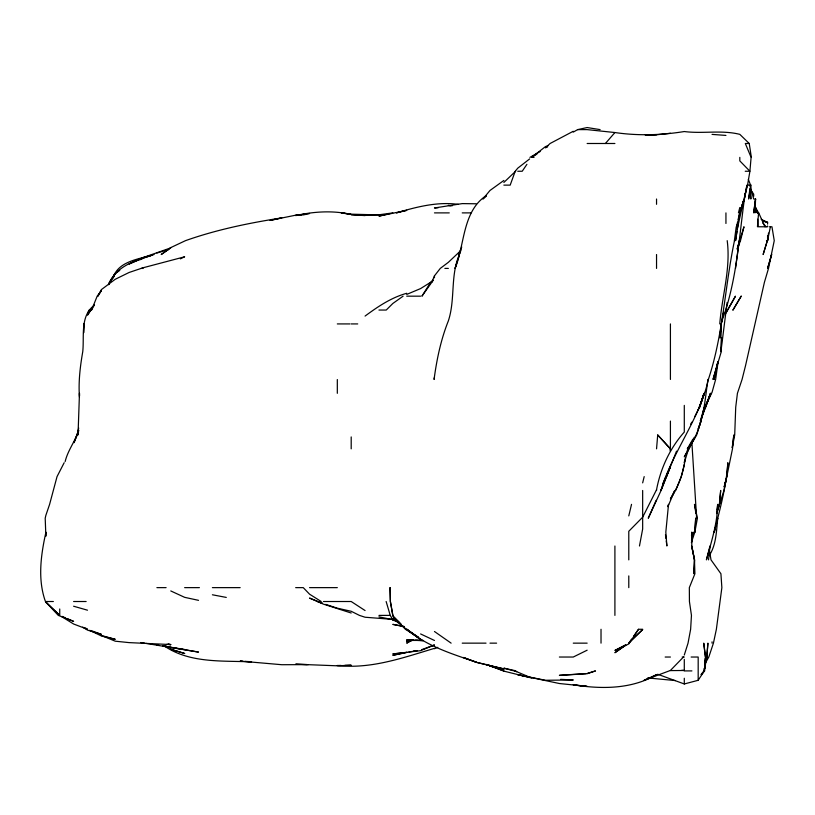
<?xml version="1.0" encoding="UTF-8"?>
<svg xmlns="http://www.w3.org/2000/svg" width="815" height="815" viewBox="0 0 815 815"><rect width="100%" height="100%" fill="white"/><g stroke="black" fill="none" stroke-linecap="round" stroke-linejoin="round"><path stroke-width="1.22" d="M691.874 442.535L696.652 518.238M720.776 330.238L720.643 337.807L721.122 323.922L720.878 326.448M691.517 535.903L691.721 532.114L691.823 545.999L694.472 559.874L694.91 573.75L689.337 587.635L689.429 601.511L691.456 615.396L690.631 629.272L688.033 643.147L684.294 655.026M727.123 302.477L720.908 351.683L721.509 337.807L721.275 351.683L713.033 379.444L717.883 362.094L714.093 379.444L717.75 362.094M737.147 226.774L737.351 224.247M738.512 221.721L735.578 240.649L736.913 231.399M757.451 226.774L758.592 212.888L754.924 206.378M656.544 448.841L657.715 434.966L670.419 448.841L657.715 434.966M744.502 197.75L744.829 193.96M719.431 504.353L720.684 490.477L719.411 504.353L716.64 513.613L723.954 490.477L732.481 448.841L733.836 434.966L732.216 447.578M720.643 328.975L719.818 337.807L721.448 323.922M708.561 559.874L709.967 545.999L706.422 559.874C711.434 541.7 717.343 523.352 717.73 504.353L716.701 510.139M701.379 674.525L704.588 670.908L705.973 657.033L704.547 668.382M701.053 674.525L703.936 670.908L704.201 668.382M704.598 664.602L705.26 658.296M744.39 199.013C738.736 240.252 736.556 282.387 721.601 321.609M735.507 268.41L739.154 240.649M707.94 379.444C705.474 395.988 704.517 413.246 698.18 428.863L700.982 421.08L696.672 434.966L689.256 447.771M767.893 238.112L767.577 240.629L766.477 240.649M768.209 235.596L768.525 233.07M749.892 188.917L748.618 199.013L751.135 185.127L747.314 185.127M734.397 240.649L736.23 226.774M685.313 458.091C683.459 472.578 678.6 486.779 670.419 498.923L674.759 490.477L667.923 506.675L668.524 504.353L665.824 532.114L666.894 545.999L666.263 540.946M718.056 362.094L715.641 379.444L712.055 392.321L705.362 406.135L710.863 393.319L700.309 421.08L710.405 393.319L705.637 407.205M737.239 229.086L744.014 199.013L739.816 212.888L737.127 226.774M719.767 323.922C721.978 296.079 730.861 268.706 727.204 240.649M78.566 431.492L78.026 434.966L79.473 393.319L79.554 395.846M684.682 460.404L684.294 462.716L688.563 448.841L684.294 456.869L689.174 448.841L694.278 437.278M691.568 542.525L693.28 532.114L691.487 540.213M639.469 545.999L642.658 529.006L642.658 490.477M721.642 322.771L723.017 314.672M734.478 240.649C724.769 286.788 723.343 334.384 708.367 379.444C699.637 419.328 672.457 451.53 660.924 490.477L676.532 451.153M704.659 668.595L706.85 657.033L707.909 643.147L706.778 657.033L705.535 660.496M434.466 377.355L434.069 379.444C436.728 359.486 440.884 339.6 448.352 320.896C455.493 299.278 450.135 275.531 459.436 254.525M732.278 447.68L734.702 434.966L735.721 407.205L737.422 393.319L742.068 379.444L745.552 365.568L764.419 282.285L768.504 268.41L774.25 240.649L771.958 226.774L770.613 226.774M45.844 532.582C40.893 555.056 37.5 579.333 45.436 601.511M78.678 428.018L77.181 434.966L74.053 442.586M736.526 226.774L737.555 222.149M738.064 219.826L739.337 214.05M767.373 240.649L763.125 254.525L767.577 239.814M628.783 515.895L631.533 504.353M722.498 316.984L723.608 312.359M642.658 482.877L644.186 476.602M684.294 464.509L681.32 476.602L675.594 490.477M738.431 212.888L739.816 207.519M725.941 480.045L725.034 483.519L726.827 476.602L727.826 462.716C726.44 486.29 719.879 509.253 714.276 532.114L717.76 518.238C716.405 530.901 716.365 544.614 709.223 555.667M628.783 559.874L628.783 531.288L642.658 517.209L656.544 489.723C660.619 468.279 669.818 448.433 684.294 432.052L684.294 405.391M724.24 486.85L725.941 480.799L724.097 486.85M701.318 417.616L704.313 407.205C700.859 421.946 697.63 437.085 687.3 448.841L692.842 439.234M738.105 246.436L739.816 240.649L737.809 246.436M703.528 394.48L699.627 407.205L704.14 393.319L699.494 407.205L694.788 416.638M459.079 255.686L455.086 268.41C464.856 244.296 462.411 211.543 486.117 195.692M739.816 212.155L744.177 199.013L739.837 212.888L744.421 199.013L746.968 185.127L744.411 197.851L747.549 185.127L749.902 171.252L751.104 157.376L745.318 143.491L749.23 143.491L751.369 157.376M691.375 542.525L694.849 532.114L697.395 518.238L694.492 504.353L695.928 513.613M108.64 284.598C113.927 269.877 129.065 262.603 143.002 258.172L139.803 259.72L143.002 258.192M78.749 430.33C75.255 441.2 67.818 450.318 65.149 461.565M737.127 248.911L743.983 226.774L740.489 240.649L737.3 249.044M699.525 407.205L704.282 393.319L698.18 409.986M459.833 253.383L461.035 249.961M108.802 284.598L109.617 282.285L108.487 284.425M78.586 430.33L74.022 442.586M656.167 500.318L648.261 518.238L661.067 490.477L670.419 466.801L666.395 475.512M113.122 277.803C118.175 260.892 139.66 259.089 154.055 254.525M666.487 476.602L670.419 466.425M529.648 158.915L517.749 168.185L515.223 171.252L510.18 185.127L503.864 185.127M91.586 310.046L97.179 296.171L101.366 290.619L97.912 296.171L101.366 289.62L115.241 279.27L129.127 272.465L143.002 267.789L184.638 256.796L180.37 258.854M705.617 661.658L707.532 657.033L705.484 661.301M432.938 280.126L430.636 282.285L421.946 296.171L431.797 282.285L434.466 275.837L440.273 268.41L448.352 262.328L459.823 251.499M113.336 277.772L115.241 273.249L110.025 282.285L115.241 273.626L119.764 270.386M662.921 483.54L665.886 476.602M461.759 246.986L458.438 254.525L460.332 251.876M689.154 447.68L691.232 443.054M64.171 462.716L57.04 476.602L49.603 504.353L45.844 515.386L45.202 518.238L45.844 535.74M725.941 313.133L735.476 296.171L725.941 312.766M705.189 663.441L708.806 657.033L713.431 643.147L716.375 629.272L721.866 587.635L720.918 573.75L711.016 559.874L709.437 550.624M690.631 424.187L691.894 422.119M642.658 629.272L638.532 629.272L628.783 643.952L614.907 650.441L625.574 644.828M657.695 674.25L684.294 683.968L698.18 680.291L704.323 670.908L705.515 657.033L703.742 643.147L705.393 657.033M109.424 282.285L115.241 273.677M526.918 164.314L522.211 171.252L517.749 171.252M631.564 639.184L628.783 643.147L642.658 629.516L630.515 641.14M633.663 636.209L638.532 629.272M431.797 282.285L433.132 280.482M687.188 450.777L688.634 448.841M94.387 305.085L87.49 315.11L90.679 310.046L92.625 308.406M605.413 143.491L614.907 132.539C637.951 135.911 661.342 135.249 684.294 131.541C702.825 133.945 721.642 129.779 739.816 134.353L749.23 143.491M683.469 657.033L670.419 670.45L643.819 680.403M503.864 182.448L515.61 171.252M94.448 305.156C79.829 315.772 84.414 336.147 82.753 351.683C80.145 366.679 78.322 381.878 79.452 397.109M529.923 157.376L540.172 151.498M486.443 196.018L482.908 199.013L489.988 190.476L503.864 180.451M534.059 157.376L531.625 157.376L545.51 146.578L547.884 145.804M624.147 646.101L614.907 652.723L625.808 645.205M403.109 296.171L392.83 303.475L386.239 310.046L378.955 310.046M365.069 316.077C377.844 306.634 391.2 297.607 406.716 293.288M411.667 639.928L406.716 643.147L412.054 640.274M430.636 282.285L420.591 288.581L406.716 294.409M531.625 157.376L536.963 154.066M573.261 132.112L577.641 129.616L587.146 127.548L600.115 129.616M573.261 131.266L550.105 143.491L545.51 147.81L547.619 146.853M587.146 650.197L573.261 657.033L559.385 657.033M644.971 679.812L656.544 674.677C631.391 689.388 601.215 689.256 573.261 684.794L587.146 686.383L559.385 683.52L517.749 674.728L545.51 680.27L573.261 679.975L560.649 679.343M410.179 640.172L406.716 641.67L413.653 640.101M434.466 648.74L437.777 647.344M143.002 258.172L129.127 263.978L143.002 257.611L170.763 247.882L161.207 254.525L170.763 247.597L185.494 240.649C216.698 229.626 249.156 222.964 281.796 217.88L270.234 220.396M421.752 649.636L434.466 644.94L420.591 650.676L392.83 653.936L406.716 652.479L392.83 655.291L406.716 652.326M144.112 257.825L151.845 255.258M144.112 257.805L151.845 255.258M156.888 253.047L168.45 249.533M587.146 673.445L595.5 670.908L587.146 673.74L559.385 675.34L585.883 673.577M434.466 648.353C402.814 657.817 371.008 669.278 337.318 665.519L341.098 665.437M270.234 220.345L295.672 215.191L305.768 214.406L303.251 214.702M415.966 650.869L413.653 651.266L417.117 650.706L409.028 651.959M409.028 640.121L406.716 640.437L423.117 640.447M656.544 134.76L645.185 134.883L656.544 134.791L670.419 133.253M300.725 214.946L295.672 215.415L309.557 213.479L295.672 215.557C313.907 211.533 332.877 210.27 351.194 214.477L341.24 212.888L351.194 214.172L378.955 214.905M438.256 207.713L434.466 207.988L462.227 203.607L476.113 203.781M344.888 665.356L351.194 665.213L337.318 665.814L295.672 664.184L307.031 664.541M308.294 664.633L281.796 664.714L240.16 661.087L242.687 661.23M670.419 670.592L684.294 670.49L681.778 670.297M577.641 129.616L587.146 129.616L614.907 132.539M587.146 143.491L614.907 143.491M745.226 171.252L749.902 171.252L739.816 160.891L739.816 157.376M753.692 199.013L750.207 186.289M754.741 199.013L755.576 199.013L754.975 212.888L754.547 209.465M434.466 212.888L449.269 212.888M462.227 212.888L471.08 212.888M769.309 226.774L770.389 226.774L767.577 240.629L767.577 235.545M141.127 268.41L143.002 268.41L143.002 267.789M444.868 268.41L448.352 268.41M406.716 296.171L420.591 296.171M337.318 323.922L349.941 323.922M351.194 323.922L357.724 323.922M156.888 587.635L166.107 587.635M184.638 587.635L199.41 587.635M212.399 587.635L240.16 587.635M295.672 587.635L303.262 587.635L309.557 594.186L321.232 601.511M309.557 587.635L337.318 587.635M45.844 601.511L53.362 601.511M73.605 601.511L86.135 601.511M323.433 601.511L351.194 601.511L365.069 610.547M378.955 615.396L390.242 615.396L392.83 619.685L398.616 622.161M462.227 643.147L486.025 643.147M489.988 643.147L496.6 643.147M573.261 643.147L587.146 643.147M665.172 657.033L670.419 657.033M682.175 657.033L684.294 657.033M691.13 657.033L698.18 657.033L698.18 680.291M691.915 670.908L684.294 670.908L684.294 659.376M703.936 670.908L704.588 670.908M251.519 661.861C222.037 660.578 189.793 663.43 164.243 645.928M423.117 640.682L406.716 639.897L413.022 640.101M415.548 640.183L423.117 640.549M392.83 619.39L365.069 617.23L359.446 615.396L351.194 611.281L337.318 608.184L325.745 604.373M245.203 661.383L251.519 661.739M675.462 680.576L647.711 677.927M365.069 215.608L351.194 214.661L365.069 215.405L378.955 214.793L392.83 212.888L378.955 216.118L406.716 210.372L396.385 212.888C416.394 206.969 437.451 201.448 458.448 204.392M712.055 134.393L725.941 135.422M168.236 644.308L170.763 644.563L129.127 642.617L115.241 641.191L101.366 635.456L115.241 639.306L101.366 635.945L89.619 630.301M166.973 644.237L170.763 644.645L168.522 644.217M452.131 205.838L448.352 205.4L450.664 205.716M144.846 643.147L140.689 642.546M184.638 649.484L162.664 645.959L198.524 652.082L146.048 643.402M404.403 626.562L392.83 624.382L404.403 626.654M212.399 594.777L226.285 597.426M476.113 662.259L503.864 668.901L476.113 662.259L463.389 657.471L476.113 662.106C451.877 653.956 426.571 646 406.716 629.272L418.604 637.361M378.955 616.853L392.83 619.685M198.524 600.339L184.638 597.334L170.763 590.936M392.83 620.225L398.616 621.601M515.06 670.633L503.864 668.168L516.72 671.621L514.846 670.908L531.625 678.009L503.864 671.122L486.514 664.459L503.864 670.908M489.988 666.079L503.864 669.675L489.988 665.784M73.605 606.228L87.49 610.191M762.952 220.753L767.577 222.138L767.577 224.094M351.194 613.012L323.433 604.149L309.557 598.078L322.414 603.263L317.33 601.511M762.952 221.048L767.577 222.597L761.169 219.204M164.976 645.989L170.763 648.017L165.323 645.806M90.954 630.535L101.366 634.335L87.49 630.117L82.692 627.092M62.042 616.385L65.506 617.882M67.828 618.88L73.605 621.376L58.303 615.396L45.844 602.061L59.729 615.396L45.844 602.346M420.591 633.938L434.466 640.468M396.039 620.195L392.83 618.554L406.461 629.272M418.452 637.401L405.391 629.272L392.83 615.967L401.011 623.954M451.123 643.147L434.466 631.503M61.858 616.721L73.605 624.015L87.49 629.272L85.351 627.927M762.809 223.066L766.131 226.774M750.207 189.141L753.692 194.164L753.692 196.344M764.949 226.774L758.724 212.888L757.42 212.888L755.098 207.458M748.333 179.351L750.574 185.127M386.137 601.511L390.242 615.396M665.468 534.64L665.937 538.43M757.593 219.204L758.215 226.774L767.577 226.774L767.577 225.969M670.236 448.841L670.419 451.245L670.419 421.08M750.187 188.917L750.87 199.013L750.381 185.127M725.941 212.888L725.941 223.473M712.055 641.853L712.055 643.147M684.294 678.253L684.294 683.968M670.419 323.922L670.419 379.444M656.544 199.013L656.544 204.3M656.544 254.525L656.544 268.41M656.544 489.723L656.544 490.477M628.783 575.91L628.783 587.635M614.907 545.999L614.907 615.396M601.022 629.272L601.022 643.147M434.466 275.837L434.466 277.732M351.194 436.932L351.194 448.841M337.318 379.546L337.318 393.319M59.729 608.978L59.729 614.663M45.844 532.114L45.844 536.239M83.741 323.922L83.639 332.754L83.853 323.922M694.472 559.874L693.86 573.75L694.563 559.874L691.66 545.999L694.472 559.874M695.674 518.238L694.849 532.114L695.674 518.238M755.546 199.013L753.692 212.888L755.576 199.013M771.652 254.525L767.577 268.41L771.662 254.525M89.263 310.046L87.928 313.052L89.324 310.046M741.181 296.171L732.96 310.046L741.181 296.171M159.2 645.439L156.888 645.093L159.2 645.439M184.638 653.487L170.763 649.249L184.638 653.487M420.591 639.5L406.736 629.272L420.591 639.561M757.42 212.888L754.934 206.073L757.42 212.888M392.83 615.396L390.375 601.511L390.059 587.635L390.375 601.511L392.83 615.396"/></g></svg>
